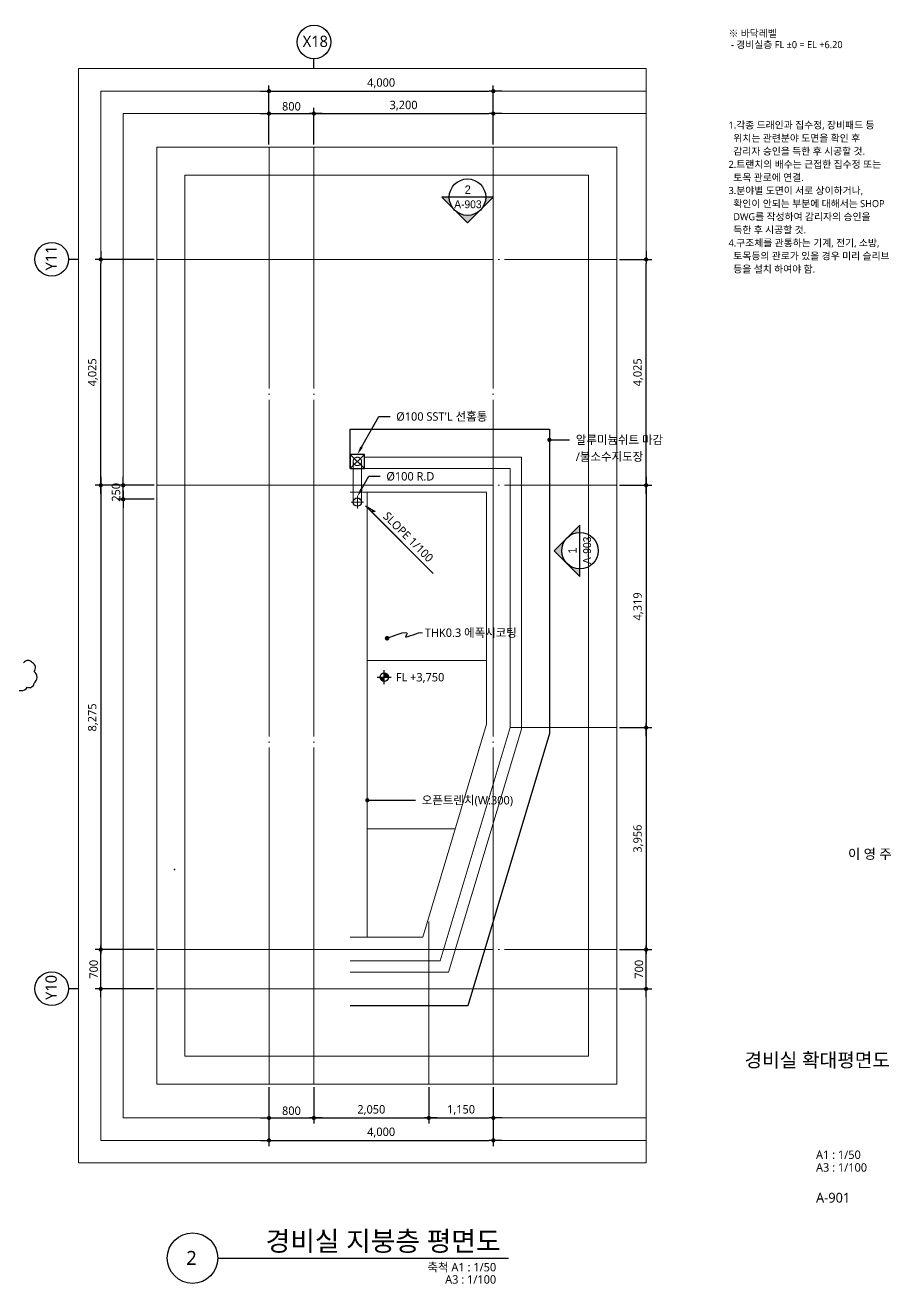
# Model space of a CAD drawing. Header units: millimetres. Extents: x -3672364 to -3590876, y -108975 to -79664.
# Drawn here: x -3648438 to -3633000, y -105047 to -82616 of the extents above; entities that cross this region are included whole.
import ezdxf
from ezdxf.enums import TextEntityAlignment as Align

# ---------------------------------------------------------------- set-up
doc = ezdxf.new("R2010")
doc.units = ezdxf.units.MM
doc.header["$LTSCALE"] = 100
doc.header["$MEASUREMENT"] = 0
doc.header["$PDSIZE"] = -10
doc.linetypes.add('( Hidden )', pattern=[0.375, 0.25, -0.125])
doc.linetypes.add('CEN', pattern=[62, 60, -1, 0, -1])
doc.layers.get('0').update_dxf_attribs({"linetype": 'CONTINUOUS'})
for name, color, linetype, lineweight in [('A-AXIS-BUBL', 7, 'CONTINUOUS', 25), ('A-AXIS-LINE', 1, 'CEN', 15), ('A-BORD-TEXT', 3, 'CONTINUOUS', 25), ('A-CNTL', 1, 'CEN', 15), ('A-DIMS', 7, 'CONTINUOUS', 25), ('A-ELEV-LIN2', 7, 'CONTINUOUS', 25), ('A-FFXS-GUTT', 7, 'CONTINUOUS', 25), ('A-MKXS-LEAD', 7, 'CONTINUOUS', 25), ('A-MKXS-MAK1', 3, 'CONTINUOUS', 25), ('A-MKXS-TEXT1', 3, 'CONTINUOUS', 25), ('A-MKXS-TEXT2', 7, 'CONTINUOUS', 25), ('A-MKXX-NAME', 3, 'CONTINUOUS', 25), ('A-RFXK-PATT', 105, 'CONTINUOUS', 15), ('A-XXXX-FIN2', 6, 'CONTINUOUS', 20), ('A-XXXX-HATC', 8, 'CONTINUOUS', 18), ('A-XXXX-SYMB', 7, 'CONTINUOUS', 25), ('A-XXXX-TXT1', 3, 'CONTINUOUS', 25), ('A-XXXX-TXT2', 3, 'CONTINUOUS', 25), ('M-XXXX-DRAN', 7, 'CONTINUOUS', 25), ('REV-202205', 20, 'CONTINUOUS', 25)]:
    doc.layers.add(name, color=color, linetype=linetype, lineweight=lineweight)
doc.layers.add('A-XXXX-NPLT', color=144, linetype='CONTINUOUS', lineweight=15, plot=False)
doc.styles.add('HY울릉도L', font='')
doc.styles.add('돋음', font='')
doc.styles.add('맑은고딕', font='malgun.ttf')
doc.styles.get('HY울릉도L').set_extended_font_data('HYwulM')
doc.styles.get('돋음').set_extended_font_data('Dotum')
doc.dimstyles.new('CDIM', dxfattribs={"dimtxt": 3, "dimasz": 1.5, "dimexe": 2, "dimexo": 1, "dimgap": 1, "dimtad": 1, "dimdec": 0, "dimrnd": 0.5, "dimzin": 0, "dimdsep": 32, "dimlunit": 6, "dimtxsty": 'HY울릉도L', "dimblk1": '_CIDOT', "dimblk2": '_CIDOT', "dimsah": 1, "dimcen": 5.5, "dimclrd": 2, "dimclre": 2, "dimclrt": 7, "dimadec": 0, "dimazin": 0, "dimtfac": 1, "dimtdec": 0, "dimtix": 1, "dimtmove": 2, "dimatfit": 1, "dimldrblk": '_CIDOT', "dimfxl": 1, "dimtolj": 1, "dimtzin": 0, "dimlwd": -1, "dimarcsym": 0})

# ---------------------------------------------------------------- blocks, each defined once
blk = doc.blocks.new('_CIDOT')
at = {"color": 0, "linetype": 'ByBlock'}
blk.add_line((2, 0), (-1, 0), dxfattribs=at)
at = {"color": 0, "linetype": 'ByBlock', "const_width": 0.5}
blk.add_lwpolyline([(-0.25, 0, 1), (0.25, 0, 1)], format="xyb", close=True, dxfattribs=at)
blk = doc.blocks.new('*D26')
at = {"layer": 'A-DIMS', "lineweight": -2, "transparency": 16777216}
for p, q in [((-3644090, -84741), (-3644090, -83691)), ((-3640090, -84741), (-3640090, -83691))]:
    blk.add_line(p, q, dxfattribs=at)
at = {"layer": 'A-DIMS', "transparency": 16777216}
blk.add_line((-3644015, -83791), (-3640165, -83791), dxfattribs=at)
at = {"layer": 'A-DIMS', "transparency": 16777216, "xscale": 75, "yscale": 75, "zscale": 75, "rotation": 180}
blk.add_blockref('_CIDOT', (-3644090, -83791), dxfattribs=at)
at = {"layer": 'A-DIMS', "transparency": 16777216, "xscale": 75, "yscale": 75, "zscale": 75}
blk.add_blockref('_CIDOT', (-3640090, -83791), dxfattribs=at)
at = {"layer": 'A-DIMS', "color": 3, "transparency": 16777216, "insert": (-3642090, -83651), "char_height": 150, "attachment_point": 5, "style": '맑은고딕'}
blk.add_mtext('\\A1;4,000', dxfattribs=at)
blk = doc.blocks.new('*D27')
at = {"layer": 'A-DIMS', "lineweight": -2, "transparency": 16777216}
for p, q in [((-3646140, -90816), (-3647190, -90816)), ((-3646140, -99091), (-3647190, -99091))]:
    blk.add_line(p, q, dxfattribs=at)
at = {"layer": 'A-DIMS', "transparency": 16777216}
blk.add_line((-3647090, -90891), (-3647090, -99016), dxfattribs=at)
at = {"layer": 'A-DIMS', "transparency": 16777216, "xscale": 75, "yscale": 75, "zscale": 75}
for p, rotation in [((-3647090, -90816), 90), ((-3647090, -99091), 270)]:
    blk.add_blockref('_CIDOT', p, dxfattribs=dict(at, rotation=rotation))
at = {"layer": 'A-DIMS', "color": 3, "transparency": 16777216, "insert": (-3647230, -94953), "char_height": 150, "attachment_point": 5, "rotation": 90, "style": '맑은고딕'}
blk.add_mtext('\\A1;8,275', dxfattribs=at)
blk = doc.blocks.new('*D28')
at = {"layer": 'A-DIMS', "lineweight": -2, "transparency": 16777216}
for p, q in [((-3646140, -90816), (-3646790, -90816)), ((-3646140, -91066), (-3646790, -91066))]:
    blk.add_line(p, q, dxfattribs=at)
at = {"layer": 'A-DIMS', "transparency": 16777216}
for p, q in [((-3646690, -90741), (-3646690, -90666)), ((-3646690, -91066), (-3646690, -90816)), ((-3646690, -91141), (-3646690, -91216))]:
    blk.add_line(p, q, dxfattribs=at)
at = {"layer": 'A-DIMS', "transparency": 16777216, "xscale": 75, "yscale": 75, "zscale": 75}
for p, rotation in [((-3646690, -90816), 270), ((-3646690, -91066), 90)]:
    blk.add_blockref('_CIDOT', p, dxfattribs=dict(at, rotation=rotation))
at = {"layer": 'A-DIMS', "color": 3, "transparency": 16777216, "insert": (-3646817, -90941), "char_height": 150, "attachment_point": 5, "rotation": 90, "style": '맑은고딕'}
blk.add_mtext('\\A1;250', dxfattribs=at)
blk = doc.blocks.new('*D29')
at = {"layer": 'A-DIMS', "lineweight": -2, "transparency": 16777216}
for p, q in [((-3646140, -99091), (-3647190, -99091)), ((-3646140, -99791), (-3647190, -99791))]:
    blk.add_line(p, q, dxfattribs=at)
at = {"layer": 'A-DIMS', "transparency": 16777216}
blk.add_line((-3647090, -99716), (-3647090, -99166), dxfattribs=at)
at = {"layer": 'A-DIMS', "transparency": 16777216, "xscale": 75, "yscale": 75, "zscale": 75}
for p, rotation in [((-3647090, -99091), 90), ((-3647090, -99791), 270)]:
    blk.add_blockref('_CIDOT', p, dxfattribs=dict(at, rotation=rotation))
at = {"layer": 'A-DIMS', "color": 3, "transparency": 16777216, "insert": (-3647217, -99441), "char_height": 150, "attachment_point": 5, "rotation": 90, "style": '맑은고딕'}
blk.add_mtext('\\A1;700', dxfattribs=at)
blk = doc.blocks.new('*D30')
at = {"layer": 'A-DIMS', "lineweight": -2, "transparency": 16777216}
for p, q in [((-3646140, -86791), (-3647190, -86791)), ((-3646140, -90816), (-3647190, -90816))]:
    blk.add_line(p, q, dxfattribs=at)
at = {"layer": 'A-DIMS', "transparency": 16777216}
blk.add_line((-3647090, -90741), (-3647090, -86866), dxfattribs=at)
at = {"layer": 'A-DIMS', "transparency": 16777216, "xscale": 75, "yscale": 75, "zscale": 75}
for p, rotation in [((-3647090, -86791), 90), ((-3647090, -90816), 270)]:
    blk.add_blockref('_CIDOT', p, dxfattribs=dict(at, rotation=rotation))
at = {"layer": 'A-DIMS', "color": 3, "transparency": 16777216, "insert": (-3647230, -88803), "char_height": 150, "attachment_point": 5, "rotation": 90, "style": '맑은고딕'}
blk.add_mtext('\\A1;4,025', dxfattribs=at)
blk = doc.blocks.new('*D31')
at = {"layer": 'A-DIMS', "lineweight": -2, "transparency": 16777216}
for p, q in [((-3644090, -84741), (-3644090, -84091)), ((-3643290, -84741), (-3643290, -84091))]:
    blk.add_line(p, q, dxfattribs=at)
at = {"layer": 'A-DIMS', "transparency": 16777216}
blk.add_line((-3644015, -84191), (-3643365, -84191), dxfattribs=at)
at = {"layer": 'A-DIMS', "transparency": 16777216, "xscale": 75, "yscale": 75, "zscale": 75, "rotation": 180}
blk.add_blockref('_CIDOT', (-3644090, -84191), dxfattribs=at)
at = {"layer": 'A-DIMS', "transparency": 16777216, "xscale": 75, "yscale": 75, "zscale": 75}
blk.add_blockref('_CIDOT', (-3643290, -84191), dxfattribs=at)
at = {"layer": 'A-DIMS', "color": 3, "transparency": 16777216, "insert": (-3643690, -84063), "char_height": 150, "attachment_point": 5, "style": '맑은고딕'}
blk.add_mtext('\\A1;800', dxfattribs=at)
blk = doc.blocks.new('*D32')
at = {"layer": 'A-DIMS', "lineweight": -2, "transparency": 16777216}
for p, q in [((-3643290, -84741), (-3643290, -84091)), ((-3640090, -84741), (-3640090, -84091))]:
    blk.add_line(p, q, dxfattribs=at)
at = {"layer": 'A-DIMS', "transparency": 16777216}
blk.add_line((-3643215, -84191), (-3640165, -84191), dxfattribs=at)
at = {"layer": 'A-DIMS', "transparency": 16777216, "xscale": 75, "yscale": 75, "zscale": 75, "rotation": 180}
blk.add_blockref('_CIDOT', (-3643290, -84191), dxfattribs=at)
at = {"layer": 'A-DIMS', "transparency": 16777216, "xscale": 75, "yscale": 75, "zscale": 75}
blk.add_blockref('_CIDOT', (-3640090, -84191), dxfattribs=at)
at = {"layer": 'A-DIMS', "color": 3, "transparency": 16777216, "insert": (-3641690, -84051), "char_height": 150, "attachment_point": 5, "style": '맑은고딕'}
blk.add_mtext('\\A1;3,200', dxfattribs=at)
blk = doc.blocks.new('*D33')
at = {"layer": 'A-DIMS', "lineweight": -2, "transparency": 16777216}
for p, q in [((-3644090, -101541), (-3644090, -102591)), ((-3640090, -101541), (-3640090, -102591))]:
    blk.add_line(p, q, dxfattribs=at)
at = {"layer": 'A-DIMS', "transparency": 16777216}
blk.add_line((-3644015, -102491), (-3640165, -102491), dxfattribs=at)
at = {"layer": 'A-DIMS', "transparency": 16777216, "xscale": 75, "yscale": 75, "zscale": 75, "rotation": 180}
blk.add_blockref('_CIDOT', (-3644090, -102491), dxfattribs=at)
at = {"layer": 'A-DIMS', "transparency": 16777216, "xscale": 75, "yscale": 75, "zscale": 75}
blk.add_blockref('_CIDOT', (-3640090, -102491), dxfattribs=at)
at = {"layer": 'A-DIMS', "color": 3, "transparency": 16777216, "insert": (-3642090, -102351), "char_height": 150, "attachment_point": 5, "style": '맑은고딕'}
blk.add_mtext('\\A1;4,000', dxfattribs=at)
blk = doc.blocks.new('*D34')
at = {"layer": 'A-DIMS', "lineweight": -2, "transparency": 16777216}
for p, q in [((-3644090, -101541), (-3644090, -102191)), ((-3643290, -101541), (-3643290, -102191))]:
    blk.add_line(p, q, dxfattribs=at)
at = {"layer": 'A-DIMS', "transparency": 16777216}
blk.add_line((-3644015, -102091), (-3643365, -102091), dxfattribs=at)
at = {"layer": 'A-DIMS', "transparency": 16777216, "xscale": 75, "yscale": 75, "zscale": 75, "rotation": 180}
blk.add_blockref('_CIDOT', (-3644090, -102091), dxfattribs=at)
at = {"layer": 'A-DIMS', "transparency": 16777216, "xscale": 75, "yscale": 75, "zscale": 75}
blk.add_blockref('_CIDOT', (-3643290, -102091), dxfattribs=at)
at = {"layer": 'A-DIMS', "color": 3, "transparency": 16777216, "insert": (-3643690, -101963), "char_height": 150, "attachment_point": 5, "style": '맑은고딕'}
blk.add_mtext('\\A1;800', dxfattribs=at)
blk = doc.blocks.new('*D35')
at = {"layer": 'A-DIMS', "lineweight": -2, "transparency": 16777216}
for p, q in [((-3643290, -101541), (-3643290, -102191)), ((-3641240, -101541), (-3641240, -102191))]:
    blk.add_line(p, q, dxfattribs=at)
at = {"layer": 'A-DIMS', "transparency": 16777216}
blk.add_line((-3643215, -102091), (-3641315, -102091), dxfattribs=at)
at = {"layer": 'A-DIMS', "transparency": 16777216, "xscale": 75, "yscale": 75, "zscale": 75, "rotation": 180}
blk.add_blockref('_CIDOT', (-3643290, -102091), dxfattribs=at)
at = {"layer": 'A-DIMS', "transparency": 16777216, "xscale": 75, "yscale": 75, "zscale": 75}
blk.add_blockref('_CIDOT', (-3641240, -102091), dxfattribs=at)
at = {"layer": 'A-DIMS', "color": 3, "transparency": 16777216, "insert": (-3642265, -101951), "char_height": 150, "attachment_point": 5, "style": '맑은고딕'}
blk.add_mtext('\\A1;2,050', dxfattribs=at)
blk = doc.blocks.new('*D37')
at = {"layer": 'A-DIMS', "lineweight": -2, "transparency": 16777216}
for p, q in [((-3641240, -101541), (-3641240, -102191)), ((-3640090, -101541), (-3640090, -102191))]:
    blk.add_line(p, q, dxfattribs=at)
at = {"layer": 'A-DIMS', "transparency": 16777216}
blk.add_line((-3641165, -102091), (-3640165, -102091), dxfattribs=at)
at = {"layer": 'A-DIMS', "transparency": 16777216, "xscale": 75, "yscale": 75, "zscale": 75, "rotation": 180}
blk.add_blockref('_CIDOT', (-3641240, -102091), dxfattribs=at)
at = {"layer": 'A-DIMS', "transparency": 16777216, "xscale": 75, "yscale": 75, "zscale": 75}
blk.add_blockref('_CIDOT', (-3640090, -102091), dxfattribs=at)
at = {"layer": 'A-DIMS', "color": 3, "transparency": 16777216, "insert": (-3640665, -101950), "char_height": 150, "attachment_point": 5, "style": '맑은고딕'}
blk.add_mtext('\\A1;1,150', dxfattribs=at)
blk = doc.blocks.new('*D38')
at = {"layer": 'A-DIMS', "lineweight": -2, "transparency": 16777216}
for p, q in [((-3637840, -95135), (-3637265, -95135)), ((-3637840, -99091), (-3637265, -99091))]:
    blk.add_line(p, q, dxfattribs=at)
at = {"layer": 'A-DIMS', "transparency": 16777216}
blk.add_line((-3637365, -95210), (-3637365, -99016), dxfattribs=at)
at = {"layer": 'A-DIMS', "transparency": 16777216, "xscale": 75, "yscale": 75, "zscale": 75}
for p, rotation in [((-3637365, -95135), 90), ((-3637365, -99091), 270)]:
    blk.add_blockref('_CIDOT', p, dxfattribs=dict(at, rotation=rotation))
at = {"layer": 'A-DIMS', "color": 3, "transparency": 16777216, "insert": (-3637505, -97113), "char_height": 150, "attachment_point": 5, "rotation": 90, "style": '맑은고딕'}
blk.add_mtext('\\A1;3,956', dxfattribs=at)
blk = doc.blocks.new('*D39')
at = {"layer": 'A-DIMS', "lineweight": -2, "transparency": 16777216}
for p, q in [((-3637840, -86791), (-3637265, -86791)), ((-3637840, -90816), (-3637265, -90816))]:
    blk.add_line(p, q, dxfattribs=at)
at = {"layer": 'A-DIMS', "transparency": 16777216}
blk.add_line((-3637365, -90741), (-3637365, -86866), dxfattribs=at)
at = {"layer": 'A-DIMS', "transparency": 16777216, "xscale": 75, "yscale": 75, "zscale": 75}
for p, rotation in [((-3637365, -86791), 90), ((-3637365, -90816), 270)]:
    blk.add_blockref('_CIDOT', p, dxfattribs=dict(at, rotation=rotation))
at = {"layer": 'A-DIMS', "color": 3, "transparency": 16777216, "insert": (-3637505, -88803), "char_height": 150, "attachment_point": 5, "rotation": 90, "style": '맑은고딕'}
blk.add_mtext('\\A1;4,025', dxfattribs=at)
blk = doc.blocks.new('*D40')
at = {"layer": 'A-DIMS', "lineweight": -2, "transparency": 16777216}
for p, q in [((-3637840, -99091), (-3637265, -99091)), ((-3637840, -99791), (-3637265, -99791))]:
    blk.add_line(p, q, dxfattribs=at)
at = {"layer": 'A-DIMS', "transparency": 16777216}
blk.add_line((-3637365, -99716), (-3637365, -99166), dxfattribs=at)
at = {"layer": 'A-DIMS', "transparency": 16777216, "xscale": 75, "yscale": 75, "zscale": 75}
for p, rotation in [((-3637365, -99091), 90), ((-3637365, -99791), 270)]:
    blk.add_blockref('_CIDOT', p, dxfattribs=dict(at, rotation=rotation))
at = {"layer": 'A-DIMS', "color": 3, "transparency": 16777216, "insert": (-3637492, -99441), "char_height": 150, "attachment_point": 5, "rotation": 90, "style": '맑은고딕'}
blk.add_mtext('\\A1;700', dxfattribs=at)
blk = doc.blocks.new('*D36')
at = {"layer": 'A-DIMS', "lineweight": -2, "transparency": 16777216}
for p, q in [((-3637840, -90816), (-3637265, -90816)), ((-3637840, -95135), (-3637265, -95135))]:
    blk.add_line(p, q, dxfattribs=at)
at = {"layer": 'A-DIMS', "transparency": 16777216}
blk.add_line((-3637365, -90891), (-3637365, -95060), dxfattribs=at)
at = {"layer": 'A-DIMS', "transparency": 16777216, "xscale": 75, "yscale": 75, "zscale": 75}
for p, rotation in [((-3637365, -90816), 90), ((-3637365, -95135), 270)]:
    blk.add_blockref('_CIDOT', p, dxfattribs=dict(at, rotation=rotation))
at = {"layer": 'A-DIMS', "color": 3, "transparency": 16777216, "insert": (-3637505, -92975), "char_height": 150, "attachment_point": 5, "rotation": 90, "style": '맑은고딕'}
blk.add_mtext('\\A1;4,319', dxfattribs=at)
blk = doc.blocks.new('d-150')
at = {"layer": 'A-CNTL'}
for p, q in [((112.5, 0), (-112.5, 0)), ((0, 112.5), (0, -112.5))]:
    blk.add_line(p, q, dxfattribs=at)
at = {"layer": 'A-FFXS-GUTT'}
blk.add_circle((0, 0), 75, dxfattribs=at)
blk = doc.blocks.new('A$C781A2F5E')
at = {"layer": 'A-RFXK-PATT', "linetype": '( Hidden )', "ltscale": 100}
for points in [[(50, 117), (50, 842)], [(200, 113), (200, 838)]]:
    blk.add_lwpolyline(points, dxfattribs=at)
blk.add_circle((125, 838), 75, dxfattribs=at)
at = {"layer": 'M-XXXX-DRAN', "color": 251, "true_color": 0x636466}
for p, q in [((250, 713), (0, 963)), ((0, 713), (250, 963))]:
    blk.add_line(p, q, dxfattribs=at)
at = {"layer": 'M-XXXX-DRAN'}
blk.add_lwpolyline([(0, 963), (0, 713), (250, 713), (250, 963)], close=True, dxfattribs=at)
at = {"rotation": 90.00000000000001}
blk.add_blockref('d-150', (125, 113), dxfattribs=at)
blk = doc.blocks.new('A$C2D3050CD')
at = {"layer": 'A-MKXS-MAK1'}
h = blk.add_hatch(color=256, dxfattribs=at)
h.dxf.hatch_style = 1
edge = h.paths.add_edge_path()
edge.add_line((135, 6762), (0, 6762))
edge.add_line((0, 6762), (460, 6303))
edge.add_line((460, 6303), (919, 6762))
edge.add_line((919, 6762), (785, 6762))
edge.add_arc((460, 6762), 325, 180, 360, ccw=False)
h = blk.add_hatch(color=256, dxfattribs=at)
h.dxf.hatch_style = 1
edge = h.paths.add_edge_path()
edge.add_line((2465, 785), (2465, 919))
edge.add_line((2465, 919), (2005, 460))
edge.add_line((2005, 460), (2465, 0))
edge.add_line((2465, 0), (2465, 135))
edge.add_arc((2465, 460), 325, 90, 270, ccw=False)
for p, q in [((0, 6762), (460, 6303)), ((919, 6762), (0, 6762)), ((919, 6762), (460, 6303)), ((2465, 919), (2005, 460)), ((2465, 0), (2465, 919)), ((2465, 0), (2005, 460))]:
    blk.add_line(p, q, dxfattribs=at)
for centre in [(460, 6762), (2465, 460)]:
    blk.add_circle(centre, 325, dxfattribs=at)
at = {"layer": 'A-MKXS-TEXT2', "style": '돋음'}
for s, height, p in [('2', 150, (464, 6896)), ('A-903', 140, (467, 6635))]:
    blk.add_text(s, height=height, dxfattribs=at).set_placement(p, align=Align.MIDDLE)
for s, height, p in [('A-903', 140, (2592, 467)), ('1', 150, (2331, 464))]:
    blk.add_text(s, height=height, rotation=90, dxfattribs=at).set_placement(p, align=Align.MIDDLE)

msp = doc.modelspace()

# ---------------------------------------------------------------- hatches: boundary and pattern name
at = {"layer": 'A-XXXX-SYMB'}
h = msp.add_hatch(color=256, dxfattribs=at)
h.paths.add_polyline_path([(-3642034, -94310.8, -0.4142136), (-3642109, -94235.8), (-3642034, -94235.8)])
h.paths.add_polyline_path([(-3641959, -94235.8), (-3642034, -94235.8), (-3642034, -94160.8, -0.4142136)])

# ---------------------------------------------------------------- linework, layer by layer
at = {"layer": 'A-AXIS-BUBL', "ltscale": 0.2}
for p, q in [((-3643289.5, -83390.8), (-3643289.5, -83215.8)), ((-3647489.5, -86790.8), (-3647664.5, -86790.8)), ((-3647489.5, -99790.8), (-3647664.5, -99790.8))]:
    msp.add_line(p, q, dxfattribs=at)
for centre in [(-3643286.6, -82915.8), (-3647964.5, -86787.9), (-3647964.5, -99787.9)]:
    msp.add_circle(centre, 300, dxfattribs=at)
at = {"layer": 'A-AXIS-LINE', "ltscale": 50}
msp.add_line((-3646089.5, -99790.8), (-3637889.5, -99790.8), dxfattribs=at)
at = {"layer": 'A-CNTL'}
for p, q in [((-3644089.5, -101490.8), (-3644089.5, -84790.8)), ((-3643289.5, -101490.8), (-3643289.5, -84790.8)), ((-3640089.5, -101490.8), (-3640089.5, -84790.8)), ((-3646089.5, -86790.8), (-3637889.5, -86790.8)), ((-3646089.5, -90815.8), (-3637889.5, -90815.8)), ((-3639789.5, -95134.9), (-3637889.5, -95134.9)), ((-3641239.5, -101490.8), (-3641239.5, -98590.8)), ((-3646089.5, -99090.8), (-3637889.5, -99090.8))]:
    msp.add_line(p, q, dxfattribs=at)
at = {"layer": 'A-ELEV-LIN2'}
msp.add_lwpolyline([(-3642639.5, -90515.8), (-3642639.5, -89815.8), (-3639089.5, -89815.8), (-3639089.5, -95237.6), (-3640545.5, -100090.8), (-3642639.5, -100090.8)], dxfattribs=at)
at = {"layer": 'A-MKXS-LEAD'}
for p, q in [((-3642439.5, -90135.9), (-3642130.9, -89589.5)), ((-3642130.9, -89589.5), (-3641930.9, -89589.5)), ((-3639089.5, -90006), (-3638728.5, -90006)), ((-3642439.5, -90885.9), (-3642306.7, -90655.9)), ((-3642306.7, -90655.9), (-3642106.7, -90655.9)), ((-3642336.5, -96428.6), (-3641475.4, -96428.6))]:
    msp.add_line(p, q, dxfattribs=at)
for points in [[(-3642514.5, -90265.8, 0, 50, 0), (-3642439.5, -90135.9, 50, 50, 0)], [(-3642514.5, -91015.8, 0, 50, 0), (-3642439.5, -90885.9, 50, 50, 0)]]:
    msp.add_lwpolyline(points, format="xyseb", dxfattribs=at)
for points, const_width in [([(-3639108.3, -90006, 1), (-3639070.8, -90006, 1)], 37.5), ([(-3642004.9, -93540.1, 1), (-3641963.5, -93544.2, 1)], 40), ([(-3642355.2, -96428.6, 1), (-3642317.7, -96428.6, 1)], 37.5)]:
    msp.add_lwpolyline(points, format="xyb", close=True, dxfattribs=dict(at, const_width=const_width))
msp.add_lwpolyline([(-3641984.2, -93542.1), (-3641821.3, -93480.7), (-3641715.1, -93447.5), (-3641654.7, -93436.8), (-3641629.1, -93442.6), (-3641627.2, -93459.1), (-3641638, -93480.4), (-3641650.5, -93500.8), (-3641653.8, -93514.2), (-3641639.3, -93516.4), (-3641609.1, -93509.1), (-3641567.7, -93495.4), (-3641519.5, -93478.6), (-3641469.2, -93461.7), (-3641421.2, -93448.1), (-3641380, -93440.9), (-3641350.3, -93443.3)], dxfattribs=at)
at = {"layer": 'A-MKXS-TEXT2'}
msp.add_point((-3645774.1, -97661.3), dxfattribs=at)
at = {"layer": 'A-XXXX-FIN2'}
for points in [[(-3642639.5, -90515.8), (-3639789.5, -90515.8), (-3639789.5, -95134.9), (-3641036.3, -99290.8), (-3642639.5, -99290.8)], [(-3642639.5, -90935.8), (-3640209.5, -90935.8), (-3640209.5, -95073.2), (-3641348.8, -98870.8), (-3642639.5, -98870.8)]]:
    msp.add_lwpolyline(points, dxfattribs=at)
at = {"layer": 'A-XXXX-HATC'}
msp.add_line((-3642339.5, -98870.8), (-3642339.5, -90935.8), dxfattribs=at)
for points in [[(-3642389.5, -90315.8), (-3639589.5, -90315.8), (-3639589.5, -95164.2), (-3640887.5, -99490.8), (-3642639.5, -99490.8)], [(-3640209.5, -93935.8), (-3642339.5, -93935.8)], [(-3640768.3, -96935.8), (-3642339.5, -96935.8)]]:
    msp.add_lwpolyline(points, dxfattribs=at)
at = {"layer": 'A-XXXX-NPLT'}
for points in [[(-3637364.5, -83390.8), (-3647489.5, -83390.8), (-3647489.5, -102890.8), (-3637364.5, -102890.8)], [(-3637364.5, -83790.8), (-3647089.5, -83790.8), (-3647089.5, -102490.8), (-3637364.5, -102490.8)], [(-3637364.5, -84190.8), (-3646689.5, -84190.8), (-3646689.5, -102090.8), (-3637364.5, -102090.8)], [(-3637889.5, -84790.8), (-3646089.5, -84790.8), (-3646089.5, -101490.8), (-3637889.5, -101490.8)], [(-3638389.5, -85290.8), (-3645589.5, -85290.8), (-3645589.5, -100990.8), (-3638389.5, -100990.8)]]:
    msp.add_lwpolyline(points, close=True, dxfattribs=at)
at = {"layer": 'A-XXXX-SYMB'}
for p, q in [((-3641160.8, -92389), (-3642370.5, -91179.3)), ((-3642034, -94360.8), (-3642034, -94110.8)), ((-3642159, -94235.8), (-3641909, -94235.8)), ((-3645003.8, -104589), (-3639817.5, -104589))]:
    msp.add_line(p, q, dxfattribs=at)
msp.add_lwpolyline([(-3642370.5, -91179.3), (-3642193.7, -91285.4), (-3642264.5, -91285.4), (-3641160.8, -92389)], dxfattribs=at)
for centre, radius in [((-3642034, -94235.8), 75), ((-3645453.8, -104589), 450)]:
    msp.add_circle(centre, radius, dxfattribs=at)
at = {"layer": 'REV-202205'}
msp.add_lwpolyline([(-3648629.8, -94415.2, 0.5205671), (-3648397.3, -94415.2, 0.5205671), (-3648280.7, -94343.6, 0.5205671), (-3648280.7, -94132.9, 0.5205671), (-3648309.3, -93978.6, 0.5205671), (-3648465.2, -93978.6, 0.5205671)], format="xyb", dxfattribs=at)

# ---------------------------------------------------------------- block references
msp.add_blockref('A$C2D3050CD', (-3641009.7, -92442.6))
at = {"layer": 'A-CNTL'}
msp.add_blockref('A$C781A2F5E', (-3642639.5, -91228.3), dxfattribs=at)

# ---------------------------------------------------------------- texts
at = {"layer": 'A-BORD-TEXT', "style": '맑은고딕'}
msp.add_text('이 영 주', height=175, dxfattribs=at).set_placement((-3632987.7, -97473.7), align=Align.RIGHT)
msp.add_text('경비실 확대평면도', height=250, dxfattribs=at).set_placement((-3634313.3, -101058.6), align=Align.MIDDLE_CENTER)
for s, height, p in [('A1 : 1/50', 150, (-3634334.7, -102821.4)), ('A3 : 1/100', 150, (-3634334.7, -103048.1)), ('A-901', 175, (-3634334.7, -103599.9))]:
    msp.add_text(s, height=height, dxfattribs=at).set_placement(p)
at = {"layer": 'A-MKXS-TEXT1', "style": '맑은고딕'}
for s, p in [("Ø100 SST'L 선홈통", (-3641821.2, -89589.5)), ('알루미늄쉬트 마감', (-3638618.8, -90006)), ('/불소수지도장', (-3638618.8, -90306)), ('Ø100 R.D', (-3641997, -90655.9)), ('THK0.3 에폭시코팅', (-3641312, -93443.3)), ('오픈트렌치(W:300)', (-3641365.7, -96428.6))]:
    msp.add_text(s, height=150, dxfattribs=at).set_placement(p, align=Align.MIDDLE_LEFT)
at = {"layer": 'A-MKXX-NAME', "style": '맑은고딕'}
for s, p in [('※ 바닥레벨', (-3635894.5, -82825.2)), (' - 경비실층 FL ±0 = EL +6.20', (-3635894.5, -83025.2))]:
    msp.add_text(s, height=125, dxfattribs=at).set_placement(p)
at = {"layer": 'A-XXXX-TXT1', "style": '맑은고딕'}
msp.add_text('경비실 지붕층 평면도', height=350, dxfattribs=at).set_placement((-3639960.4, -104566.4), align=Align.BOTTOM_RIGHT)
msp.add_text('2', height=250, dxfattribs=at).set_placement((-3645471.9, -104583.7), align=Align.MIDDLE)
for s, p in [('축척 A1 : 1/50', (-3640038.3, -104675.1)), ('A3 : 1/100', (-3640038.3, -104894.1))]:
    msp.add_text(s, height=150, dxfattribs=at).set_placement(p, align=Align.TOP_RIGHT)
at = {"layer": 'A-XXXX-TXT2', "ltscale": 0.2, "style": '맑은고딕'}
msp.add_text('X18', height=200, dxfattribs=at).set_placement((-3643263.9, -82904.8), align=Align.MIDDLE)
at = {"layer": 'A-XXXX-TXT2', "style": '맑은고딕'}
for s, height, p in [('1.각종 드래인과 집수정, 장비패드 등', 125, (-3635894.5, -84396.1)), ('  위치는 관련분야 도면을 확인 후', 125, (-3635894.5, -84629.4)), ('  감리자 승인을 득한 후 시공할 것.', 125, (-3635894.5, -84862.7)), ('2.트랜치의 배수는 근접한 집수정 또는', 125, (-3635894.5, -85096.1)), ('  토목 관로에 연결.', 125, (-3635894.5, -85329.4)), ('3.분야별 도면이 서로 상이하거나, ', 125, (-3635894.5, -85562.7)), ('  확인이 안되는 부분에 대해서는 SHOP', 125, (-3635894.5, -85796.1)), ('  DWG를 작성하여 감리자의 승인을', 125, (-3635894.5, -86029.4)), ('  득한 후 시공할 것.', 125, (-3635894.5, -86262.7)), ('4.구조체를 관통하는 기계, 전기, 소방,', 125, (-3635894.5, -86496.1)), ('  토목등의 관로가 있을 경우 미리 슬리브', 125, (-3635894.5, -86729.4)), ('  등을 설치 하여야 함.', 125, (-3635894.5, -86962.7)), ('FL +3,750', 150, (-3641828.8, -94236.3))]:
    msp.add_text(s, height=height, dxfattribs=at).set_placement(p, align=Align.MIDDLE_LEFT)
at = {"layer": 'A-XXXX-TXT2', "ltscale": 0.2, "style": '맑은고딕'}
for s, p in [('Y11', (-3647975.6, -86765.2)), ('Y10', (-3647975.6, -99765.2))]:
    msp.add_text(s, height=200, rotation=90, dxfattribs=at).set_placement(p, align=Align.MIDDLE)
at = {"layer": 'A-XXXX-TXT2', "style": '맑은고딕'}
msp.add_text('SLOPE 1/100', height=150, rotation=315, dxfattribs=at).set_placement((-3642069.3, -91379.6))

# ---------------------------------------------------------------- dimensions: what is measured, and where the dimension line sits
at = {"layer": 'A-DIMS'}
for base, p1, p2, picture, middle in [((-3640089.5, -83790.8), (-3644089.5, -84790.8), (-3640089.5, -84790.8), '*D26', (-3642089.5, -83650.7)), ((-3643289.5, -84190.8), (-3644089.5, -84790.8), (-3643289.5, -84790.8), '*D31', (-3643689.5, -84063.3)), ((-3640089.5, -84190.8), (-3643289.5, -84790.8), (-3640089.5, -84790.8), '*D32', (-3641689.5, -84050.7)), ((-3640089.5, -102490.8), (-3644089.5, -101490.8), (-3640089.5, -101490.8), '*D33', (-3642089.5, -102350.7)), ((-3643289.5, -102090.8), (-3644089.5, -101490.8), (-3643289.5, -101490.8), '*D34', (-3643689.5, -101963.3)), ((-3641239.5, -102090.8), (-3643289.5, -101490.8), (-3641239.5, -101490.8), '*D35', (-3642264.5, -101950.7)), ((-3640089.5, -102090.8), (-3641239.5, -101490.8), (-3640089.5, -101490.8), '*D37', (-3640664.5, -101950.3))]:
    dim = msp.add_linear_dim(base=base, p1=p1, p2=p2, dimstyle='CDIM', override={"dimscale": 50, "dimtxsty": '맑은고딕', "dimclrd": 256, "dimclre": 256, "dimclrt": 3}, dxfattribs=at)
    dim.commit()
    dim.dimension.update_dxf_attribs({"geometry": picture, "text_midpoint": middle})
for base, p1, p2, angle, picture, middle in [((-3647089.5, -86790.8), (-3646089.5, -90815.8), (-3646089.5, -86790.8), 270, '*D30', (-3647229.6, -88803.3)), ((-3637364.5, -86790.8), (-3637889.5, -90815.8), (-3637889.5, -86790.8), 270, '*D39', (-3637504.6, -88803.3)), ((-3647089.5, -99090.8), (-3646089.5, -90815.8), (-3646089.5, -99090.8), 90, '*D27', (-3647229.6, -94953.3)), ((-3646689.5, -90815.8), (-3646089.5, -91065.8), (-3646089.5, -90815.8), 270, '*D28', (-3646817, -90940.8)), ((-3637364.5, -95134.9), (-3637889.5, -90815.8), (-3637889.5, -95134.9), 90, '*D36', (-3637505, -92975.3)), ((-3637364.5, -99090.8), (-3637889.5, -95134.9), (-3637889.5, -99090.8), 90, '*D38', (-3637504.6, -97112.8)), ((-3647089.5, -99090.8), (-3646089.5, -99790.8), (-3646089.5, -99090.8), 270, '*D29', (-3647217, -99440.8)), ((-3637364.5, -99090.8), (-3637889.5, -99790.8), (-3637889.5, -99090.8), 270, '*D40', (-3637492, -99440.8))]:
    dim = msp.add_linear_dim(base=base, p1=p1, p2=p2, angle=angle, dimstyle='CDIM', override={"dimscale": 50, "dimtxsty": '맑은고딕', "dimclrd": 256, "dimclre": 256, "dimclrt": 3}, dxfattribs=at)
    dim.commit()
    dim.dimension.update_dxf_attribs({"geometry": picture, "text_midpoint": middle})

doc.saveas('drawing.dxf')
